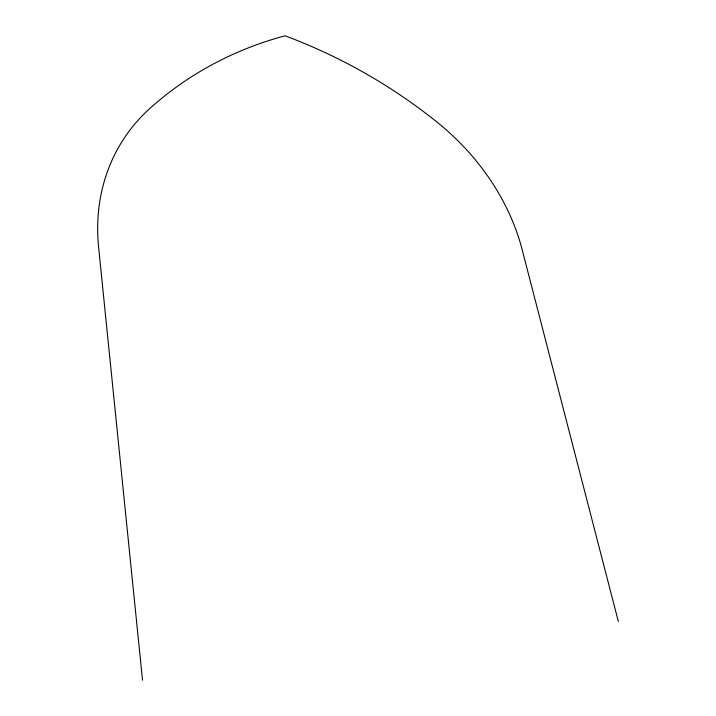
<?xml version="1.0" encoding="UTF-8"?>
<svg xmlns="http://www.w3.org/2000/svg" width="716" height="716" viewBox="0 0 716 716"><rect width="100%" height="100%" fill="white"/><g stroke="black" fill="none" stroke-linecap="round" stroke-linejoin="round"><path stroke-width="1.07" d="M618.329 621.416L522.17 249.732A226.569 187.377 33.5 0 0 436.438 121.639A514.544 479.559 24.7 0 0 285.049 35.8A467.369 386.461 49.1 0 0 150.27 108.08A226.569 187.377 33.5 0 0 98.62 247.351L142.52 680.2"/></g></svg>
